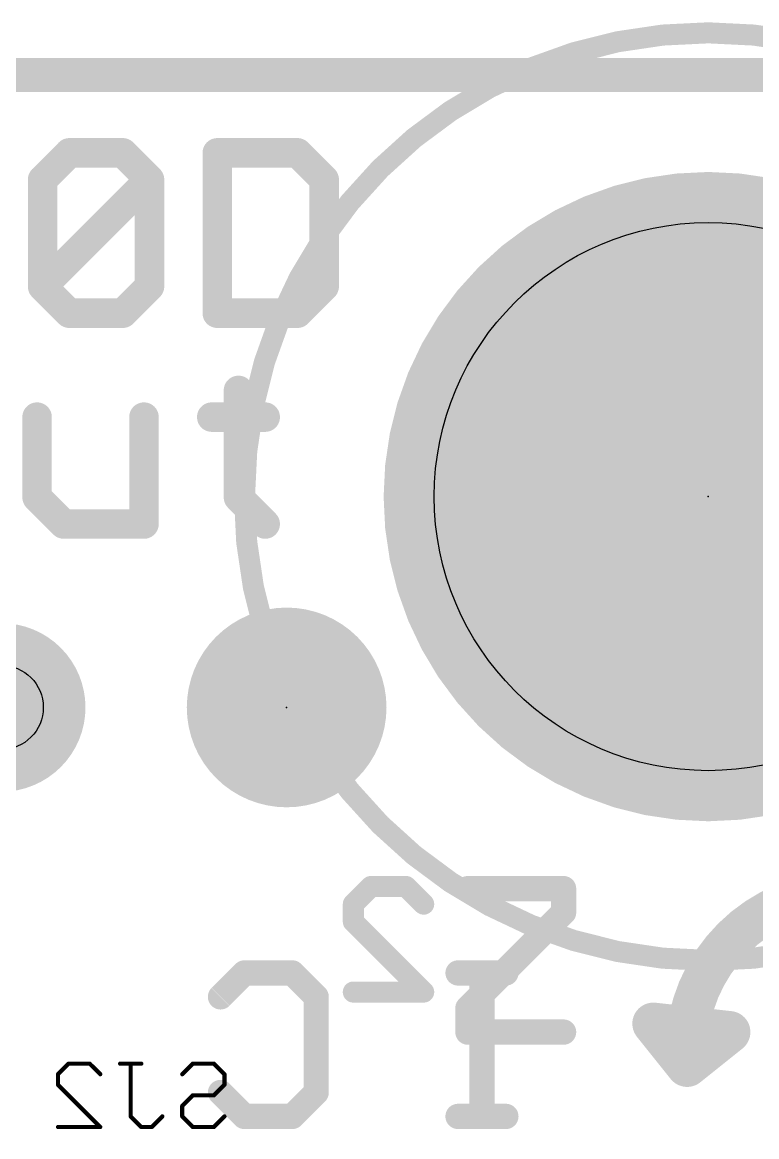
# Model space of a CAD drawing. Extents: x -24 to 83, y -11 to 17.
# Drawn here: x 13.65 to 18.07, y 10.11 to 16.83 of the extents above; entities that cross this region are included whole.
import ezdxf

# ---------------------------------------------------------------- set-up
doc = ezdxf.new("R2010")
doc.units = 0
for name, color, linetype in [('1', 22, 'CONTINUOUS'), ('16', 175, 'CONTINUOUS'), ('18', 82, 'CONTINUOUS'), ('20', 53, 'CONTINUOUS'), ('21', 53, 'CONTINUOUS'), ('22', 53, 'CONTINUOUS'), ('23', 7, 'CONTINUOUS'), ('26', 253, 'CONTINUOUS'), ('29', 253, 'CONTINUOUS'), ('30', 253, 'CONTINUOUS'), ('39', 22, 'CONTINUOUS'), ('41', 22, 'CONTINUOUS'), ('42', 175, 'CONTINUOUS'), ('44', 253, 'CONTINUOUS')]:
    doc.layers.add(name, color=color, linetype=linetype)

# ---------------------------------------------------------------- blocks, each defined once
blk = doc.blocks.new('PIE')
at = {"const_width": 0.5}
blk.add_lwpolyline([(0, -0.25, 1), (0, 0.25, 1), (0, -0.25)], format="xyb", dxfattribs=at)
blk = doc.blocks.new('ROUNDV')
at = {"const_width": 0.5}
blk.add_lwpolyline([(0, -0.25, 1), (0, 0.25, 1), (0, -0.25)], format="xyb", dxfattribs=at)

msp = doc.modelspace()

# ---------------------------------------------------------------- linework, layer by layer
at = {"layer": '1', "const_width": 0.2032}
msp.add_lwpolyline([(20.32, 16.51), (0, 16.51)], dxfattribs=at)
at = {"layer": '16', "const_width": 0.2032}
msp.add_lwpolyline([(20.32, 16.51), (0, 16.51)], dxfattribs=at)
at = {"layer": '20', "const_width": 0.2032}
msp.add_lwpolyline([(0, 16.51), (20.32, 16.51)], dxfattribs=at)
at = {"layer": '20'}
msp.add_circle((17.78, 13.97), 1.651, dxfattribs=at)
at = {"layer": '21'}
for points, const_width in [([(13.7697, 15.8799), (13.9307, 16.0409)], 0.1778), ([(13.9307, 16.0409), (14.2527, 16.0409)], 0.1778), ([(14.2527, 16.0409), (14.4137, 15.8799)], 0.1778), ([(14.8221, 16.0409), (14.8221, 15.0749)], 0.1778), ([(15.3051, 16.0409), (14.8221, 16.0409)], 0.1778), ([(15.4661, 15.8799), (15.3051, 16.0409)], 0.1778), ([(13.7697, 15.2359), (13.7697, 15.8799)], 0.1778), ([(13.7697, 15.2359), (14.4137, 15.8799)], 0.1778), ([(14.4137, 15.8799), (14.4137, 15.2359)], 0.1778), ([(15.4661, 15.2359), (15.4661, 15.8799)], 0.1778), ([(13.9307, 15.0749), (13.7697, 15.2359)], 0.1778), ([(14.4137, 15.2359), (14.2527, 15.0749)], 0.1778), ([(15.3051, 15.0749), (15.4661, 15.2359)], 0.1778), ([(14.2527, 15.0749), (13.9307, 15.0749)], 0.1778), ([(14.8221, 15.0749), (15.3051, 15.0749)], 0.1778), ([(14.9498, 14.6099), (14.9498, 13.9659)], 0.1778), ([(13.7363, 14.4489), (13.7363, 13.9659)], 0.1778), ([(14.3803, 13.8049), (14.3803, 14.4489)], 0.1778), ([(14.7888, 14.4489), (15.1108, 14.4489)], 0.1778), ([(13.7363, 13.9659), (13.8973, 13.8049)], 0.1778), ([(14.9498, 13.9659), (15.1108, 13.8049)], 0.1778), ([(13.8973, 13.8049), (14.3803, 13.8049)], 0.1778), ([(16.3322, 11.6085), (16.9084, 11.6085)], 0.1524), ([(16.9084, 11.6085), (16.9084, 11.4645)], 0.1524), ([(16.9084, 11.4645), (16.3322, 10.8883)], 0.1524), ([(16.3322, 10.8883), (16.3322, 10.7442)], 0.1524), ([(17.653, 10.541), (17.4498, 10.795)], 0.254), ([(17.4498, 10.795), (17.907, 10.7442)], 0.254), ([(16.3322, 10.7442), (16.9084, 10.7442)], 0.1524), ([(17.653, 10.541), (17.907, 10.7442)], 0.254)]:
    msp.add_lwpolyline(points, dxfattribs=dict(at, const_width=const_width))
for points, const_width in [([(13.9307, 16.0854, 1), (13.9307, 15.9965)], 0.0889), ([(13.9621, 16.0095, 1), (13.8992, 16.0724)], 0.0889), ([(14.2841, 16.0724, 1), (14.2212, 16.0095)], 0.0889), ([(14.2527, 15.9965, 1), (14.2527, 16.0854)], 0.0889), ([(14.8221, 16.0854, 1), (14.8221, 15.9965)], 0.0889), ([(14.8666, 16.0409, 1), (14.7777, 16.0409)], 0.0889), ([(15.3366, 16.0724, 1), (15.2737, 16.0095)], 0.0889), ([(15.3051, 15.9965, 1), (15.3051, 16.0854)], 0.0889), ([(13.8141, 15.8799, 1), (13.7252, 15.8799)], 0.0889), ([(13.7382, 15.9113, 1), (13.8011, 15.8485)], 0.0889), ([(14.4581, 15.8799, 1), (14.3692, 15.8799)], 0.0889), ([(14.3822, 15.8485, 1), (14.4451, 15.9113)], 0.0889), ([(14.4451, 15.8485, 1), (14.3822, 15.9113)], 0.0889), ([(15.5106, 15.8799, 1), (15.4217, 15.8799)], 0.0889), ([(15.4347, 15.8485, 1), (15.4976, 15.9113)], 0.0889), ([(13.8011, 15.2673, 1), (13.7382, 15.2045)], 0.0889), ([(13.7382, 15.2673, 1), (13.8011, 15.2045)], 0.0889), ([(14.4451, 15.2045, 1), (14.3822, 15.2673)], 0.0889), ([(15.4976, 15.2045, 1), (15.4347, 15.2673)], 0.0889), ([(13.7252, 15.2359, 1), (13.8141, 15.2359)], 0.0889), ([(14.3692, 15.2359, 1), (14.4581, 15.2359)], 0.0889), ([(15.4217, 15.2359, 1), (15.5106, 15.2359)], 0.0889), ([(13.9307, 15.1194, 1), (13.9307, 15.0305)], 0.0889), ([(13.8992, 15.0435, 1), (13.9621, 15.1063)], 0.0889), ([(14.2212, 15.1063, 1), (14.2841, 15.0435)], 0.0889), ([(14.2527, 15.0305, 1), (14.2527, 15.1194)], 0.0889), ([(14.8221, 15.1194, 1), (14.8221, 15.0305)], 0.0889), ([(14.7777, 15.0749, 1), (14.8666, 15.0749)], 0.0889), ([(15.2737, 15.1063, 1), (15.3366, 15.0435)], 0.0889), ([(15.3051, 15.0305, 1), (15.3051, 15.1194)], 0.0889), ([(14.9942, 14.6099, 1), (14.9053, 14.6099)], 0.0889), ([(13.7808, 14.4489, 1), (13.6919, 14.4489)], 0.0889), ([(14.4248, 14.4489, 1), (14.3359, 14.4489)], 0.0889), ([(14.7888, 14.4934, 1), (14.7888, 14.4045)], 0.0889), ([(15.1108, 14.4045, 1), (15.1108, 14.4934)], 0.0889), ([(13.7678, 13.9973, 1), (13.7049, 13.9345)], 0.0889), ([(14.9812, 13.9973, 1), (14.9184, 13.9345)], 0.0889), ([(13.6919, 13.9659, 1), (13.7808, 13.9659)], 0.0889), ([(14.9053, 13.9659, 1), (14.9942, 13.9659)], 0.0889), ([(13.8973, 13.8493, 1), (13.8973, 13.7605)], 0.0889), ([(13.8659, 13.7735, 1), (13.9288, 13.8363)], 0.0889), ([(14.3359, 13.8049, 1), (14.4248, 13.8049)], 0.0889), ([(14.3803, 13.7605, 1), (14.3803, 13.8493)], 0.0889), ([(15.0794, 13.7735, 1), (15.1422, 13.8363)], 0.0889), ([(16.3322, 11.6466, 1), (16.3322, 11.5704)], 0.0762), ([(16.9465, 11.6085, 1), (16.8703, 11.6085)], 0.0762), ([(16.9084, 11.5704, 1), (16.9084, 11.6466)], 0.0762), ([(19.558, 10.541, 1.0989), (17.653, 10.541)], 0.254), ([(16.8703, 11.4645, 1), (16.9465, 11.4645)], 0.0762), ([(16.9354, 11.4375, 1), (16.8815, 11.4914)], 0.0762), ([(16.3703, 10.8883, 1), (16.2941, 10.8883)], 0.0762), ([(16.3053, 10.9152, 1), (16.3591, 10.8613)], 0.0762), ([(17.4994, 10.8347, 1), (17.4002, 10.7553)], 0.127), ([(17.4568, 10.8581, 1), (17.4428, 10.7319)], 0.127), ([(16.3322, 10.7823, 1), (16.3322, 10.7061)], 0.0762), ([(16.9084, 10.7061, 1), (16.9084, 10.7823)], 0.0762), ([(17.9467, 10.6946, 1), (17.8673, 10.7938)], 0.127), ([(17.9, 10.6811, 1), (17.914, 10.8073)], 0.127), ([(16.2941, 10.7442, 1), (16.3703, 10.7442)], 0.0762), ([(17.6133, 10.5906, 1), (17.6927, 10.4914)], 0.127), ([(17.5898, 10.535, 1), (17.7162, 10.547)], 0.127), ([(17.6034, 10.5013, 1), (17.7026, 10.5807)], 0.127), ([(19.304, 9.398, 1), (18.034, 9.398)], 0.254)]:
    msp.add_lwpolyline(points, format="xyb", dxfattribs=dict(at, const_width=const_width))
at = {"layer": '22'}
for points, const_width in [([(15.6418, 11.5151), (15.7477, 11.621)], 0.127), ([(15.7477, 11.621), (15.9596, 11.621)], 0.127), ([(15.9596, 11.621), (16.0655, 11.5151)], 0.127), ([(15.6418, 11.4092), (15.6418, 11.5151)], 0.127), ([(16.0655, 10.9855), (15.6418, 11.4092)], 0.127), ([(14.8416, 10.9565), (14.9856, 11.1005)], 0.1524), ([(14.9856, 11.1005), (15.2737, 11.1005)], 0.1524), ([(15.2737, 11.1005), (15.4178, 10.9565)], 0.1524), ([(16.5608, 11.1005), (16.2727, 11.1005)], 0.1524), ([(16.4167, 10.2362), (16.4167, 11.1005)], 0.1524), ([(15.4178, 10.9565), (15.4178, 10.3803)], 0.1524), ([(15.6418, 10.9855), (16.0655, 10.9855)], 0.127), ([(14.9856, 10.2362), (14.8416, 10.3803)], 0.1524), ([(15.4178, 10.3803), (15.2737, 10.2362)], 0.1524), ([(15.2737, 10.2362), (14.9856, 10.2362)], 0.1524), ([(16.5608, 10.2362), (16.2727, 10.2362)], 0.1524)]:
    msp.add_lwpolyline(points, dxfattribs=dict(at, const_width=const_width))
for points, const_width in [([(15.7477, 11.6528, 1), (15.7477, 11.5893)], 0.0635), ([(15.7702, 11.5986, 1), (15.7253, 11.6435)], 0.0635), ([(15.982, 11.6435, 1), (15.9371, 11.5986)], 0.0635), ([(15.9596, 11.5893, 1), (15.9596, 11.6528)], 0.0635), ([(15.6736, 11.5151, 1), (15.6101, 11.5151)], 0.0635), ([(15.6194, 11.5376, 1), (15.6643, 11.4927)], 0.0635), ([(16.043, 11.4927, 1), (16.088, 11.5376)], 0.0635), ([(15.6101, 11.4092, 1), (15.6736, 11.4092)], 0.0635), ([(15.6643, 11.4316, 1), (15.6194, 11.3867)], 0.0635), ([(14.9856, 11.1386, 1), (14.9856, 11.0624)], 0.0762), ([(15.0126, 11.0736, 1), (14.9587, 11.1275)], 0.0762), ([(15.3007, 11.1275, 1), (15.2468, 11.0736)], 0.0762), ([(15.2737, 11.0624, 1), (15.2737, 11.1386)], 0.0762), ([(16.2727, 11.1386, 1), (16.2727, 11.0624)], 0.0762), ([(16.4548, 11.1005, 1), (16.3786, 11.1005)], 0.0762), ([(16.5608, 11.0624, 1), (16.5608, 11.1386)], 0.0762), ([(14.8146, 10.9834, 1), (14.8685, 10.9295)], 0.0762), ([(15.4559, 10.9565, 1), (15.3797, 10.9565)], 0.0762), ([(15.3909, 10.9295, 1), (15.4447, 10.9834)], 0.0762), ([(15.6418, 11.0173, 1), (15.6418, 10.9537)], 0.0635), ([(16.043, 10.963, 1), (16.088, 11.008)], 0.0635), ([(16.0655, 10.9537, 1), (16.0655, 11.0173)], 0.0635), ([(14.8685, 10.4072, 1), (14.8146, 10.3533)], 0.0762), ([(15.3797, 10.3803, 1), (15.4559, 10.3803)], 0.0762), ([(15.4447, 10.3533, 1), (15.3909, 10.4072)], 0.0762), ([(14.9856, 10.2743, 1), (14.9856, 10.1981)], 0.0762), ([(14.9587, 10.2093, 1), (15.0126, 10.2631)], 0.0762), ([(15.2468, 10.2631, 1), (15.3007, 10.2093)], 0.0762), ([(15.2737, 10.1981, 1), (15.2737, 10.2743)], 0.0762), ([(16.2727, 10.2743, 1), (16.2727, 10.1981)], 0.0762), ([(16.3786, 10.2362, 1), (16.4548, 10.2362)], 0.0762), ([(16.5608, 10.1981, 1), (16.5608, 10.2743)], 0.0762)]:
    msp.add_lwpolyline(points, format="xyb", dxfattribs=dict(at, const_width=const_width))
at = {"layer": '23'}
for p in [(17.78, 13.97), (15.24, 12.7)]:
    msp.add_point(p, dxfattribs=at)
at = {"layer": '26', "const_width": 0.0254}
for points in [[(13.8627, 10.4905), (13.9262, 10.554)], [(13.9262, 10.554), (14.0533, 10.554)], [(14.0533, 10.554), (14.1169, 10.4905)], [(14.364, 10.554), (14.2369, 10.554)], [(14.3004, 10.2363), (14.3004, 10.554)], [(14.6111, 10.4905), (14.6746, 10.554)], [(14.6746, 10.554), (14.8017, 10.554)], [(14.8017, 10.554), (14.8653, 10.4905)], [(13.8627, 10.4269), (13.8627, 10.4905)], [(14.8653, 10.4905), (14.8653, 10.4269)], [(14.1169, 10.1727), (13.8627, 10.4269)], [(14.8653, 10.4269), (14.8017, 10.3634)], [(14.6746, 10.3634), (14.6111, 10.2998)], [(14.8017, 10.3634), (14.6746, 10.3634)], [(14.6111, 10.2998), (14.6111, 10.2363)], [(14.364, 10.1727), (14.3004, 10.2363)], [(14.4911, 10.2363), (14.4275, 10.1727)], [(14.6111, 10.2363), (14.6746, 10.1727)], [(14.8017, 10.1727), (14.8653, 10.2363)], [(13.8627, 10.1727), (14.1169, 10.1727)], [(14.4275, 10.1727), (14.364, 10.1727)], [(14.6746, 10.1727), (14.8017, 10.1727)]]:
    msp.add_lwpolyline(points, dxfattribs=at)
at = {"layer": '26', "const_width": 0.0127}
for points in [[(13.9262, 10.5604, 1), (13.9262, 10.5477)], [(13.9307, 10.5495, 1), (13.9217, 10.5585)], [(14.0578, 10.5585, 1), (14.0488, 10.5495)], [(14.0533, 10.5477, 1), (14.0533, 10.5604)], [(14.2369, 10.5604, 1), (14.2369, 10.5477)], [(14.3068, 10.554, 1), (14.2941, 10.554)], [(14.364, 10.5477, 1), (14.364, 10.5604)], [(14.6746, 10.5604, 1), (14.6746, 10.5477)], [(14.6791, 10.5495, 1), (14.6701, 10.5585)], [(14.8062, 10.5585, 1), (14.7973, 10.5495)], [(14.8017, 10.5477, 1), (14.8017, 10.5604)], [(13.869, 10.4905, 1), (13.8563, 10.4905)], [(13.8582, 10.495, 1), (13.8672, 10.486)], [(14.1124, 10.486, 1), (14.1214, 10.495)], [(14.6066, 10.495, 1), (14.6156, 10.486)], [(14.8717, 10.4905, 1), (14.859, 10.4905)], [(14.8608, 10.486, 1), (14.8698, 10.495)], [(13.8563, 10.4269, 1), (13.869, 10.4269)], [(13.8672, 10.4314, 1), (13.8582, 10.4224)], [(14.859, 10.4269, 1), (14.8717, 10.4269)], [(14.8698, 10.4224, 1), (14.8608, 10.4314)], [(14.6746, 10.3697, 1), (14.6746, 10.357)], [(14.6791, 10.3589, 1), (14.6701, 10.3679)], [(14.7973, 10.3679, 1), (14.8062, 10.3589)], [(14.8017, 10.357, 1), (14.8017, 10.3697)], [(14.6174, 10.2998, 1), (14.6047, 10.2998)], [(14.6066, 10.3043, 1), (14.6156, 10.2953)], [(14.3049, 10.2407, 1), (14.2959, 10.2318)], [(14.2941, 10.2363, 1), (14.3068, 10.2363)], [(14.4956, 10.2318, 1), (14.4866, 10.2407)], [(14.6047, 10.2363, 1), (14.6174, 10.2363)], [(14.6156, 10.2407, 1), (14.6066, 10.2318)], [(14.8698, 10.2318, 1), (14.8608, 10.2407)], [(13.8627, 10.1791, 1), (13.8627, 10.1664)], [(14.1124, 10.1682, 1), (14.1214, 10.1772)], [(14.1169, 10.1664, 1), (14.1169, 10.1791)], [(14.364, 10.1791, 1), (14.364, 10.1664)], [(14.3595, 10.1682, 1), (14.3685, 10.1772)], [(14.4231, 10.1772, 1), (14.432, 10.1682)], [(14.4275, 10.1664, 1), (14.4275, 10.1791)], [(14.6746, 10.1791, 1), (14.6746, 10.1664)], [(14.6701, 10.1682, 1), (14.6791, 10.1772)], [(14.7973, 10.1772, 1), (14.8062, 10.1682)], [(14.8017, 10.1664, 1), (14.8017, 10.1791)]]:
    msp.add_lwpolyline(points, format="xyb", dxfattribs=at)
at = {"layer": '29', "const_width": 1.7526}
msp.add_lwpolyline([(17.78, 13.0937, 1), (17.78, 14.8463, 1), (17.78, 13.0937)], format="xyb", dxfattribs=at)
at = {"layer": '30', "const_width": 1.7526}
msp.add_lwpolyline([(17.78, 13.0937, 1), (17.78, 14.8463, 1), (17.78, 13.0937)], format="xyb", dxfattribs=at)
at = {"layer": '39', "const_width": 0.127}
msp.add_lwpolyline([(17.78, 11.176, 1), (17.78, 16.764, 1), (17.78, 11.176)], format="xyb", dxfattribs=at)
at = {"layer": '41'}
for points, const_width in [([(17.78, 15.8242, 1), (17.78, 12.1158)], 0.2032), ([(17.78, 12.1158, 1), (17.78, 15.8242)], 0.2032), ([(17.78, 15.875, 1), (17.78, 15.7734)], 0.1016), ([(17.78, 15.7734, 1), (17.78, 15.875)], 0.1016), ([(17.78, 12.1666, 1), (17.78, 12.065)], 0.1016), ([(17.78, 12.065, 1), (17.78, 12.1666)], 0.1016)]:
    msp.add_lwpolyline(points, format="xyb", dxfattribs=dict(at, const_width=const_width))
at = {"layer": '42'}
for points, const_width in [([(17.78, 15.8242, 1), (17.78, 12.1158)], 0.2032), ([(17.78, 12.1158, 1), (17.78, 15.8242)], 0.2032), ([(17.78, 15.875, 1), (17.78, 15.7734)], 0.1016), ([(17.78, 15.7734, 1), (17.78, 15.875)], 0.1016), ([(17.78, 12.1666, 1), (17.78, 12.065)], 0.1016), ([(17.78, 12.065, 1), (17.78, 12.1666)], 0.1016)]:
    msp.add_lwpolyline(points, format="xyb", dxfattribs=dict(at, const_width=const_width))
at = {"layer": '44'}
msp.add_circle((13.52, 12.7), 0.254, dxfattribs=at)

# ---------------------------------------------------------------- block references
at = {"layer": '1'}
msp.add_blockref('PIE', (15.24, 12.7), dxfattribs=at)
at = {"layer": '18', "xscale": 1.016, "yscale": 1.016}
msp.add_blockref('ROUNDV', (13.52, 12.7), dxfattribs=at)
msp.add_blockref('ROUNDV', (13.52, 12.7), dxfattribs=at)
at = {"layer": '29', "xscale": 1.2032, "yscale": 1.2032}
msp.add_blockref('PIE', (15.24, 12.7), dxfattribs=at)

doc.saveas('drawing.dxf')
